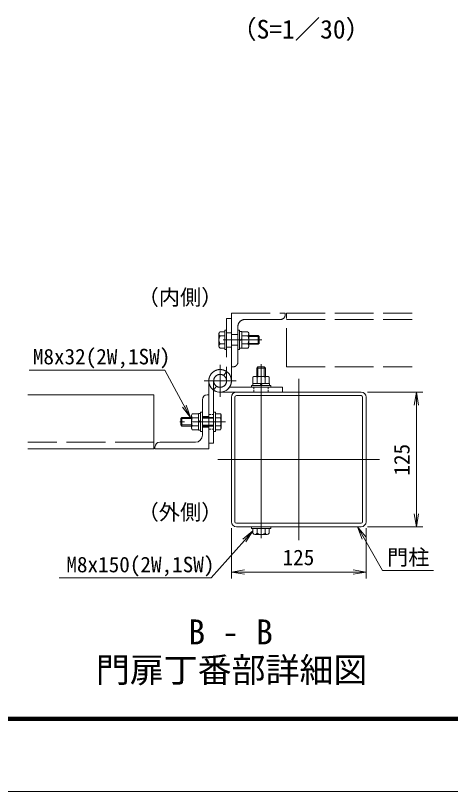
# Model space of a CAD drawing. Units: millimetres, scale not verified. Extents: x -6300 to 6300, y -4455 to 4455.
# Drawn here: x -3375 to -1356, y -4455 to -851 of the extents above; entities that cross this region are included whole.
import ezdxf
from ezdxf.enums import TextEntityAlignment as Align

# ---------------------------------------------------------------- set-up
doc = ezdxf.new("R2010")
doc.units = ezdxf.units.MM
doc.header["$LTSCALE"] = 30
for name, pattern in [('DASHED', [7.5, 6, -1.5]), ('USER1', [50.8, 31.75, -6.35, 6.35, -6.35]), ('USER3', [0.375, 0.25, -0.125])]:
    doc.linetypes.add(name, pattern=pattern)
for name, color, linetype, lineweight in [('0-0_D-STR1', 1, 'Continuous', 18), ('0-1_D-BMK', 2, 'USER1', 13), ('0-5_D-STR3', 3, 'Continuous', 13), ('0-7_D-STR-TXT', 7, 'Continuous', 9), ('0-8_D-STR-DIM', 7, 'Continuous', 9), ('0-9_0', 7, 'Continuous', 9), ('0-A_D-TTL-TXT', 7, 'Continuous', 18), ('0-B_D-TTL', 7, 'Continuous', 9)]:
    doc.layers.add(name, color=color, linetype=linetype, lineweight=lineweight)
doc.styles.add('ＭＳ ゴシック', font='')
doc.styles.get('ＭＳ ゴシック').set_extended_font_data('MS Gothic')

# ---------------------------------------------------------------- blocks, each defined once
blk = doc.blocks.new('_Open')
at = {"layer": '0-9_0'}
blk.add_line((-30, 5), (0, 0), dxfattribs=at)
blk.add_lwpolyline([(-30, -5), (0, 0), (-30, 0)], dxfattribs=at)
blk = doc.blocks.new('U67')
at = {"layer": '0-1_D-BMK'}
blk.add_line((0, -327), (0, 942), dxfattribs=at)
at = {"layer": '0-5_D-STR3'}
for p, q in [((-120, 882), (-90, 912)), ((-120, 618), (-120, 882)), ((-90, 618), (-90, 912)), ((-90, 912), (90, 912)), ((90, 617.3), (90, 912)), ((120, 618), (120, 882)), ((187.5, 618), (-187.5, 618)), ((-112.6, 423), (-112.6, 596.3)), ((112.6, 423), (112.6, 596.3)), ((225.2, 423), (-225.2, 423)), ((-120, 0), (-120, 315)), ((-97.5, 0), (-97.5, 315)), ((11.3, 363), (-23.4, 423)), ((32, 363), (-2.6, 423)), ((97.5, 0), (97.5, 315)), ((120, 0), (120, 315)), ((-225.2, -48), (225.2, -48)), ((-225.2, -48), (-225.2, -186.1)), ((-189, -207), (-225.2, -186.1)), ((-189, -207), (189, -207)), ((-112.6, -48), (-112.6, -186.1)), ((112.6, -48), (112.6, -186.1)), ((189, -207), (225.2, -186.1)), ((225.2, -48), (225.2, -186.1))]:
    blk.add_line(p, q, dxfattribs=at)
for points in [[(-120, 882), (120, 882), (90, 912)], [(-225.2, 423), (-225.2, 596.3), (-187.5, 618)], [(225.2, 423), (225.2, 596.3), (187.5, 618)], [(231, 363), (-231, 363), (-231, 423)], [(231, 363), (231, 423), (-231, 423)]]:
    blk.add_lwpolyline(points, dxfattribs=at)
for points in [[(-270, 315), (270, 315), (270, 363), (-270, 363)], [(-270, -48), (270, -48), (270, 0), (-270, 0)]]:
    blk.add_lwpolyline(points, close=True, dxfattribs=at)
for centre, radius, start, end in [((-168.9, 514), 99.7, 55.61586, 124.38414), ((0, 241.1), 372.6, 72.4121, 107.5879), ((168.9, 514), 99.7, 55.61585, 124.38416), ((-168.9, -103.9), 99.7, 235.61585, 304.38415), ((0, 169), 372.6, 252.4121, 287.5879), ((168.9, -103.9), 99.7, 235.61585, 304.38415)]:
    blk.add_arc(centre, radius, start, end, dxfattribs=at)

msp = doc.modelspace()

# ---------------------------------------------------------------- linework, layer by layer
at = {"layer": '0-0_D-STR1', "linetype": 'DASHED'}
for p, q in [((-2117.53, -2232.89), (-1532.98, -2232.89)), ((-2117.53, -2482.89), (-2117.53, -2232.89)), ((-2145.03, -2262.89), (-2310.03, -2262.89)), ((-2117.53, -2262.89), (-1532.98, -2262.89)), ((-2342.53, -2295.39), (-2342.53, -2460.39)), ((-2342.53, -2332.89), (-2372.53, -2332.89)), ((-2342.53, -2382.89), (-2372.53, -2382.89)), ((-2117.53, -2482.89), (-1532.98, -2482.89)), ((-2507.53, -2712.89), (-2477.53, -2712.89)), ((-2507.53, -2762.89), (-2477.53, -2762.89)), ((-2732.53, -2832.89), (-3317.08, -2832.89))]:
    msp.add_line(p, q, dxfattribs=at)
at = {"layer": '0-0_D-STR1'}
for p, q in [((-2732.53, -2612.89), (-3317.08, -2612.89)), ((-2732.53, -2612.89), (-2732.53, -2862.89)), ((-2372.53, -3202.39), (-2372.53, -2623.39)), ((-2356.53, -3202.39), (-2356.53, -2623.39)), ((-1770.53, -2600.39), (-2349.53, -2600.39)), ((-1770.53, -2616.39), (-2349.53, -2616.39)), ((-1763.53, -3202.39), (-1763.53, -2623.39)), ((-1747.53, -3202.39), (-1747.53, -2623.39)), ((-2507.53, -2800.39), (-2507.53, -2635.39)), ((-2705.03, -2832.89), (-2540.03, -2832.89)), ((-2732.53, -2862.89), (-3317.08, -2862.89)), ((-1770.53, -3209.39), (-2349.53, -3209.39)), ((-1770.53, -3225.39), (-2349.53, -3225.39))]:
    msp.add_line(p, q, dxfattribs=at)
at = {"layer": '0-0_D-STR1', "linetype": 'DASHED'}
msp.add_lwpolyline([(-2365.03, -2482.89), (-2372.53, -2482.89), (-2372.53, -2232.89), (-2122.53, -2232.89), (-2122.53, -2240.39)], dxfattribs=at)
at = {"layer": '0-0_D-STR1'}
msp.add_lwpolyline([(-2485.03, -2612.89), (-2477.53, -2612.89), (-2477.53, -2862.89), (-2727.53, -2862.89), (-2727.53, -2855.39)], dxfattribs=at)
at = {"layer": '0-0_D-STR1', "linetype": 'DASHED'}
for centre, radius, start, end in [((-2310.03, -2295.39), 32.5, 90, 180), ((-2145.03, -2240.39), 22.5, 270, 0), ((-2365.03, -2460.39), 22.5, 270, 0)]:
    msp.add_arc(centre, radius, start, end, dxfattribs=at)
at = {"layer": '0-0_D-STR1'}
for centre, radius, start, end in [((-2485.03, -2635.39), 22.5, 90, 180), ((-2349.53, -2623.39), 23, 90, 180), ((-2349.53, -2623.39), 7, 90, 180), ((-1770.53, -2623.39), 23, 0, 90), ((-1770.53, -2623.39), 7, 0, 90), ((-2540.03, -2800.39), 32.5, 270, 0), ((-2705.03, -2855.39), 22.5, 90, 180), ((-2349.53, -3202.39), 23, 180, 270), ((-2349.53, -3202.39), 7, 180, 270), ((-1770.53, -3202.39), 23, 270, 0), ((-1770.53, -3202.39), 7, 270, 0)]:
    msp.add_arc(centre, radius, start, end, dxfattribs=at)
at = {"layer": '0-1_D-BMK', "linetype": 'DASHED'}
for p, q in [((-2230.77, -2357.89), (-2446.29, -2357.89)), ((-2425.03, -2622.21), (-2425.03, -2473.58)), ((-2499.34, -2547.89), (-2350.71, -2547.89))]:
    msp.add_line(p, q, dxfattribs=at)
at = {"layer": '0-1_D-BMK'}
for p, q in [((-2425.03, -2473.58), (-2425.03, -2622.21)), ((-2235.03, -3277.9), (-2235.03, -2470.39)), ((-2350.71, -2547.89), (-2499.34, -2547.89)), ((-2060.03, -2537.89), (-2060.03, -3287.89)), ((-1685.03, -2912.89), (-2435.03, -2912.89))]:
    msp.add_line(p, q, dxfattribs=at)
at = {"layer": '0-5_D-STR3', "linetype": 'DASHED'}
for p, q in [((-2395.03, -2257.89), (-2395.03, -2547.89)), ((-2395.03, -2257.89), (-2372.53, -2257.89)), ((-2372.53, -2257.89), (-2372.53, -2547.89)), ((-2430.53, -2386.04), (-2430.53, -2329.75)), ((-2425.13, -2320.39), (-2403.03, -2320.39)), ((-2425.13, -2339.1), (-2403.03, -2339.1)), ((-2403.03, -2395.39), (-2403.03, -2320.39)), ((-2372.53, -2324.14), (-2395.03, -2324.14)), ((-2324.53, -2320.39), (-2296.59, -2320.39)), ((-2324.53, -2395.39), (-2324.53, -2320.39)), ((-2324.53, -2339.14), (-2295.53, -2339.14)), ((-2292.03, -2386.78), (-2292.03, -2329.06)), ((-2292.03, -2337.89), (-2248.03, -2337.89)), ((-2243.03, -2341.64), (-2292.03, -2341.64)), ((-2243.03, -2341.64), (-2248.03, -2337.89)), ((-2425.13, -2376.69), (-2403.03, -2376.69)), ((-2324.53, -2352.55), (-2334.53, -2358.33)), ((-2324.53, -2356.02), (-2334.53, -2361.79)), ((-2324.53, -2376.64), (-2295.53, -2376.64)), ((-2292.03, -2377.89), (-2248.03, -2377.89)), ((-2290.51, -2377.89), (-2248.03, -2377.89)), ((-2243.03, -2374.14), (-2248.03, -2377.89)), ((-2425.13, -2395.39), (-2403.03, -2395.39)), ((-2372.53, -2391.64), (-2395.03, -2391.64)), ((-2324.53, -2395.39), (-2295.53, -2395.39)), ((-2407.89, -2523.27), (-2395.03, -2504.81))]:
    msp.add_line(p, q, dxfattribs=at)
at = {"layer": '0-5_D-STR3'}
for p, q in [((-2250.03, -2527.39), (-2250.03, -2483.39)), ((-2215.03, -2488.39), (-2220.03, -2483.39)), ((-2255.03, -2527.39), (-2255.03, -2488.39)), ((-2215.03, -2527.39), (-2215.03, -2488.39)), ((-2477.53, -2837.89), (-2477.53, -2547.89)), ((-2455.03, -2837.89), (-2455.03, -2547.89)), ((-2272.53, -2559.89), (-2272.53, -2530.89)), ((-2206.14, -2527.39), (-2263.86, -2527.39)), ((-2253.78, -2559.89), (-2253.78, -2530.89)), ((-2216.28, -2559.89), (-2216.28, -2530.89)), ((-2197.53, -2559.89), (-2197.53, -2530.89)), ((-2442.17, -2572.51), (-2455.03, -2590.98)), ((-2135.03, -2577.89), (-2381.95, -2577.89)), ((-2280.03, -2577.89), (-2280.03, -2569.89)), ((-2190.03, -2569.89), (-2280.03, -2569.89)), ((-2280.03, -2577.89), (-2190.03, -2577.89)), ((-2273.53, -2569.89), (-2273.53, -2559.89)), ((-2196.53, -2569.89), (-2273.53, -2569.89)), ((-2197.53, -2559.89), (-2272.53, -2559.89)), ((-2233.15, -2569.89), (-2238.93, -2559.89)), ((-2229.69, -2569.89), (-2235.46, -2559.89)), ((-2190.03, -2577.89), (-2190.03, -2569.89)), ((-2135.03, -2577.89), (-2135.03, -2600.39)), ((-2135.03, -2600.39), (-2425.03, -2600.39)), ((-2455.03, -2837.89), (-2477.53, -2837.89)), ((-2190.03, -3225.39), (-2280.03, -3225.39)), ((-2280.03, -3233.39), (-2280.03, -3225.39)), ((-2190.03, -3233.39), (-2280.03, -3233.39)), ((-2272.53, -3255.49), (-2272.53, -3233.39)), ((-2197.53, -3233.39), (-2272.53, -3233.39)), ((-2253.82, -3255.49), (-2253.82, -3233.39)), ((-2216.24, -3255.49), (-2216.24, -3233.39)), ((-2197.53, -3255.49), (-2197.53, -3233.39)), ((-2190.03, -3233.39), (-2190.03, -3225.39)), ((-2206.88, -3260.89), (-2263.17, -3260.89))]:
    msp.add_line(p, q, dxfattribs=at)
at = {"layer": '0-5_D-STR3', "linetype": 'USER3'}
for p, q in [((-2268.78, -2577.89), (-2268.78, -2600.39)), ((-2201.28, -2577.89), (-2201.28, -2600.39)), ((-2455.03, -2704.14), (-2477.53, -2704.14)), ((-2455.03, -2771.64), (-2477.53, -2771.64))]:
    msp.add_line(p, q, dxfattribs=at)
at = {"layer": '0-5_D-STR3', "linetype": 'DASHED'}
for points in [[(-2403.03, -2402.89), (-2395.03, -2402.89), (-2395.03, -2312.89), (-2403.03, -2312.89)], [(-2342.53, -2402.89), (-2334.53, -2402.89), (-2334.53, -2312.89), (-2342.53, -2312.89)]]:
    msp.add_lwpolyline(points, close=True, dxfattribs=at)
for points in [[(-2324.53, -2319.39), (-2324.53, -2396.39), (-2334.53, -2396.39)], [(-2324.53, -2319.39), (-2334.53, -2319.39), (-2334.53, -2396.39)], [(-2248.03, -2377.89), (-2248.03, -2337.89), (-2292.03, -2337.89)], [(-2292.03, -2374.14), (-2243.03, -2374.14), (-2243.03, -2341.64)]]:
    msp.add_lwpolyline(points, dxfattribs=at)
at = {"layer": '0-5_D-STR3'}
for points in [[(-2215.03, -2488.39), (-2255.03, -2488.39), (-2250.03, -2483.39)], [(-2220.03, -2527.39), (-2220.03, -2483.39), (-2250.03, -2483.39)], [(-2196.53, -2569.89), (-2196.53, -2559.89), (-2273.53, -2559.89)]]:
    msp.add_lwpolyline(points, dxfattribs=at)
msp.add_circle((-2425.03, -2547.89), 30, dxfattribs=at)
at = {"layer": '0-5_D-STR3', "linetype": 'DASHED'}
for centre, radius, start, end in [((-2419.73, -2329.75), 10.8, 120, 240), ((-2395.14, -2357.89), 35.39, 147.93138, 212.06862), ((-2306.26, -2329.77), 14.25, 318.86505, 31.586), ((-2344, -2357.89), 51.97, 338.85295, 21.14705), ((-2419.73, -2386.04), 10.8, 120, 240), ((-2306.25, -2386.02), 14.24, 318.83491, 41.16509), ((-2425.03, -2547.89), 52.5, 55.1501, 0), ((-2425.03, -2547.89), 30, 55.1501, 0)]:
    msp.add_arc(centre, radius, start, end, dxfattribs=at)
at = {"layer": '0-5_D-STR3'}
for centre, radius, start, end in [((-2425.03, -2547.89), 52.5, 235.1501, 180), ((-2425.03, -2547.89), 30, 235.1501, 180), ((-2263.15, -2541.63), 14.25, 48.86505, 131.13495), ((-2235.03, -2579.37), 51.97, 68.85295, 111.14705), ((-2206.9, -2541.62), 14.24, 48.83491, 131.16509), ((-2263.17, -3250.09), 10.8, 210, 330), ((-2235.03, -3225.5), 35.39, 237.93138, 302.06862), ((-2206.88, -3250.09), 10.8, 210, 330)]:
    msp.add_arc(centre, radius, start, end, dxfattribs=at)
at = {"layer": '0-7_D-STR-TXT'}
for points in [[(-3311.35, -2497.49), (-2681.04, -2497.49), (-2563.48, -2716.13)], [(-1435.01, -3429.23), (-1671.27, -3429.23), (-1786.24, -3227.13)], [(-3172.26, -3463.16), (-2467.14, -3463.16), (-2273.86, -3246.19)]]:
    msp.add_lwpolyline(points, dxfattribs=at)
at = {"layer": '0-8_D-STR-DIM'}
for p, q in [((-1740.53, -2600.39), (-1483.82, -2600.39)), ((-1513.82, -2660.39), (-1513.82, -3165.39)), ((-2372.53, -3232.39), (-2372.53, -3465.69)), ((-1747.53, -3232.39), (-1747.53, -3465.69)), ((-1740.53, -3225.39), (-1483.82, -3225.39)), ((-2312.53, -3435.69), (-1807.53, -3435.69))]:
    msp.add_line(p, q, dxfattribs=at)
at = {"layer": '0-B_D-TTL', "color": 2, "lineweight": 18}
msp.add_lwpolyline([(-6300, 4455), (6300, 4455), (6300, -4455), (-6300, -4455)], close=True, dxfattribs=at)
at = {"layer": '0-B_D-TTL'}
for points in [[(-5895, 4125), (5895, 4125), (5895, -4125), (-5895, -4125)], [(-5891.25, 4121.25), (5891.25, 4121.25), (5891.25, -4121.25), (-5891.25, -4121.25)], [(-5887.5, 4117.5), (5887.5, 4117.5), (5887.5, -4117.5), (-5887.5, -4117.5)], [(-5883.75, 4113.75), (5883.75, 4113.75), (5883.75, -4113.75), (-5883.75, -4113.75)], [(-5880, 4110), (5880, 4110), (5880, -4110), (-5880, -4110)]]:
    msp.add_lwpolyline(points, close=True, dxfattribs=at)

# ---------------------------------------------------------------- block references
at = {"layer": '0-7_D-STR-TXT', "xscale": 2, "yscale": 2}
for p, rotation in [((-2562.53, -2717.89), 298.26646), ((-2272.53, -3244.69), 48.30493), ((-1787.23, -3225.39), 119.63314)]:
    msp.add_blockref('_Open', p, dxfattribs=dict(at, rotation=rotation))
at = {"layer": '0-8_D-STR-DIM', "xscale": 2, "yscale": 2}
for p, rotation in [((-1513.82, -2600.39), 90), ((-1513.82, -3225.39), 270), ((-2372.53, -3435.69), 180)]:
    msp.add_blockref('_Open', p, dxfattribs=dict(at, rotation=rotation))
msp.add_blockref('_Open', (-1747.53, -3435.69), dxfattribs=at)
at = {"layer": '0-9_0', "xscale": 0.1666667, "yscale": 0.1666667, "rotation": 90}
msp.add_blockref('U67', (-2455.03, -2737.89), dxfattribs=at)

# ---------------------------------------------------------------- texts
at = {"layer": '0-7_D-STR-TXT', "style": 'ＭＳ ゴシック'}
for s, p in [('M8x32(2W,1SW)', (-3294.5, -2492.98)), ('門柱', (-1650.24, -3424.73)), ('M8x150(2W,1SW)', (-3138.72, -3458.66))]:
    msp.add_text(s, height=72.14, dxfattribs=at).set_placement(p, align=Align.BOTTOM_LEFT)
at = {"layer": '0-8_D-STR-DIM', "style": 'ＭＳ ゴシック'}
msp.add_text('125', height=72.14, rotation=90, dxfattribs=at).set_placement((-1523.94, -2987.89), align=Align.BOTTOM_LEFT)
msp.add_text('125', height=72.14, dxfattribs=at).set_placement((-2135.03, -3425.57), align=Align.BOTTOM_LEFT)
at = {"layer": '0-A_D-TTL-TXT', "style": 'ＭＳ ゴシック'}
for s, height, p in [('（S=1／30）', 86.66, (-2373.84, -984.18)), ('（内側）', 72.14, (-2808.03, -2217.22)), ('（外側）', 72.14, (-2808.03, -3215.11)), ('B - B', 115.5, (-2573.08, -3806.22)), ('門扉丁番部詳細図', 115.5, (-3001.91, -3982.87))]:
    msp.add_text(s, height=height, dxfattribs=at).set_placement(p, align=Align.BOTTOM_LEFT)

doc.saveas('drawing.dxf')
